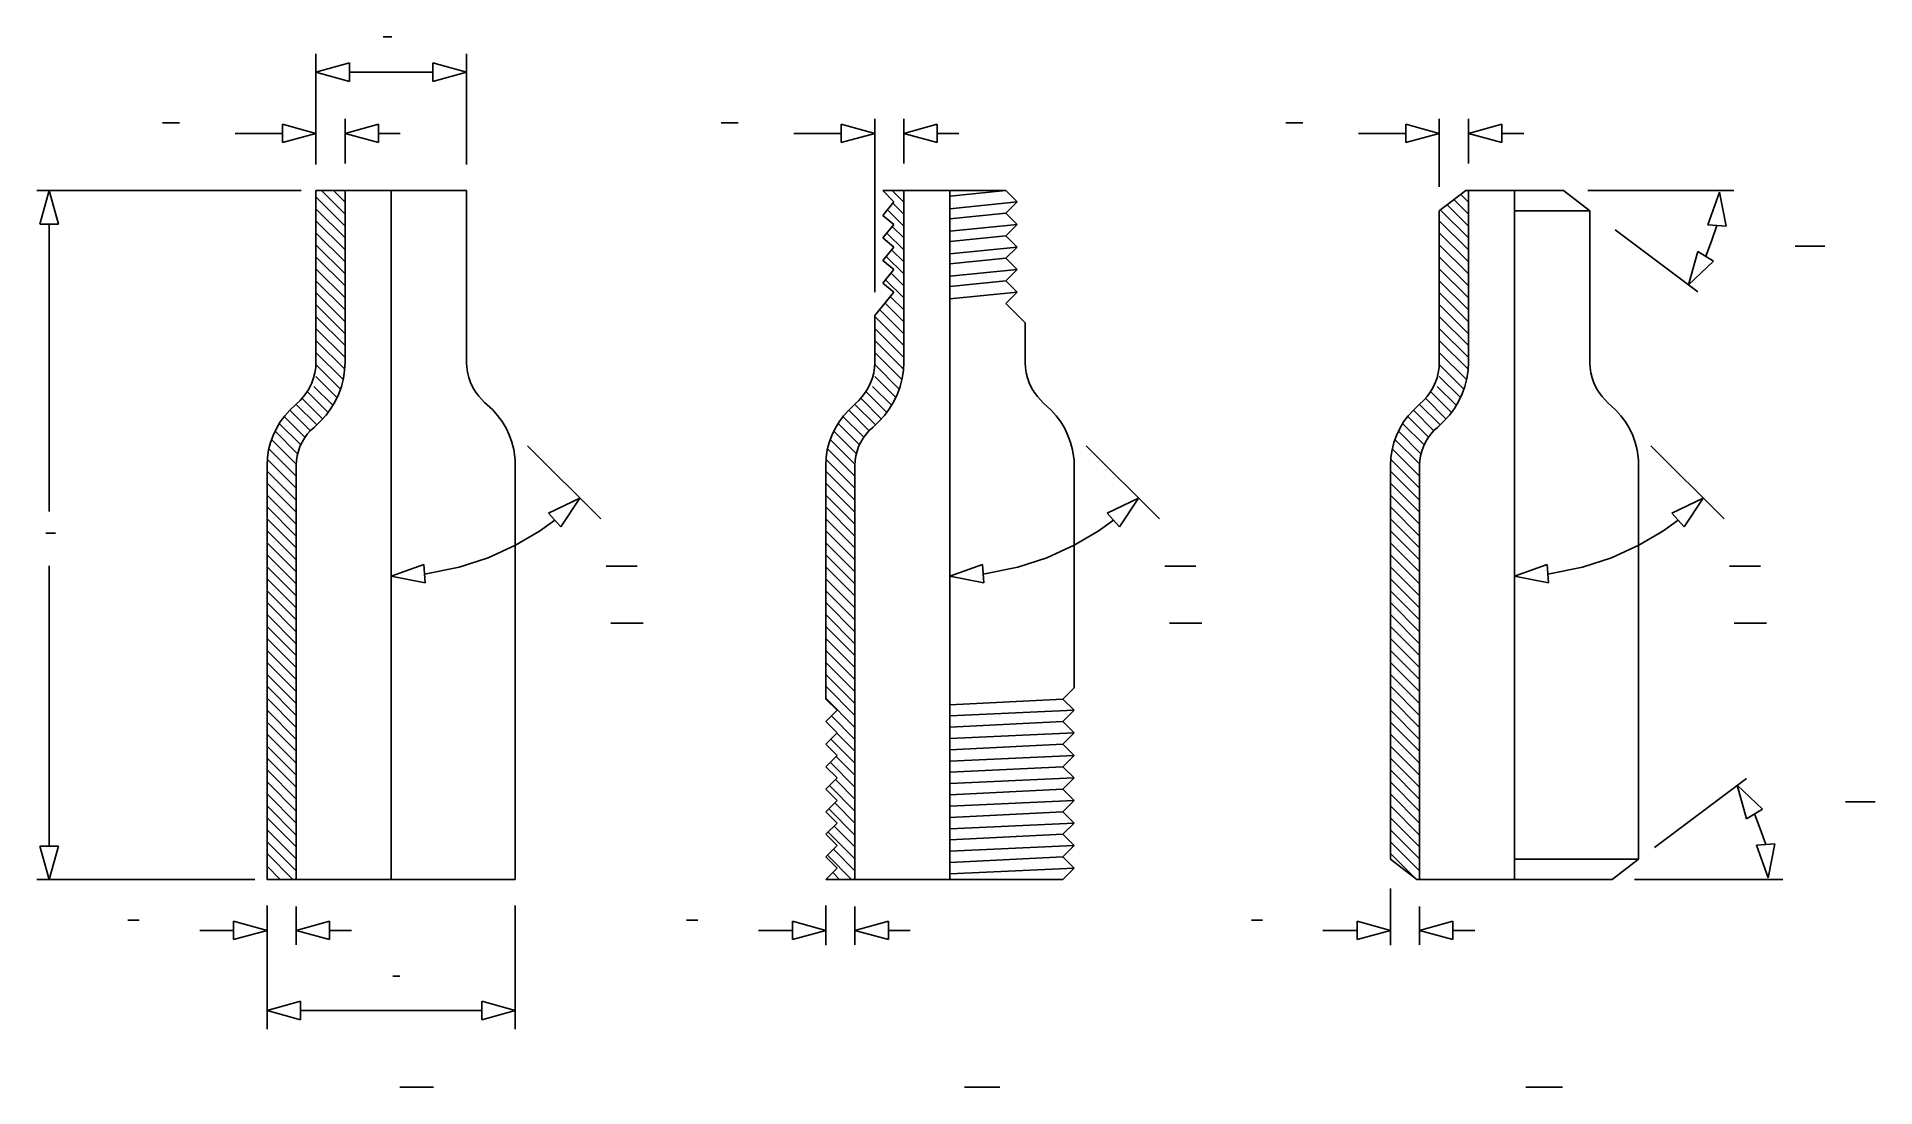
# Model space of a CAD drawing. Extents: x 272 to 1576, y 229 to 974.
import ezdxf

# ---------------------------------------------------------------- set-up
doc = ezdxf.new("R2010")
doc.units = 0
doc.header["$MEASUREMENT"] = 0
doc.layers.get('0').update_dxf_attribs({"linetype": 'CONTINUOUS'})
doc.layers.add('-1', color=7, linetype='CONTINUOUS')
doc.layers.add('1', color=7, linetype='CONTINUOUS')

msp = doc.modelspace()

# ---------------------------------------------------------------- linework, layer by layer
at = {"layer": '-1', "color": 2, "linetype": 'Continuous'}
for p, q in [((1519.3, 825.7), (1540.3, 825.7)), ((675.8, 598.4), (697.8, 598.4)), ((1072.1, 598.4), (1094.1, 598.4)), ((1472.7, 598.4), (1494.7, 598.4)), ((679.1, 558), (702.1, 558)), ((1075.4, 558), (1098.4, 558)), ((1475.9, 558), (1498.9, 558)), ((1555, 431.3), (1576, 431.3)), ((529.4, 228.7), (553.4, 228.7)), ((930.1, 228.7), (955.1, 228.7)), ((1328.2, 228.7), (1354.2, 228.7))]:
    msp.add_line(p, q, dxfattribs=at)
at = {"color": 4, "linetype": 'Continuous'}
for p, q in [((490.6, 848.3), (473.9, 865)), ((490.6, 856.8), (482.4, 865)), ((490.6, 856.8), (482.4, 865)), ((886.9, 856.8), (878.7, 865)), ((886.9, 856.8), (878.7, 865)), ((1287.4, 856.8), (1282, 862.2)), ((1287.4, 856.8), (1282, 862.2)), ((490.6, 839.9), (470, 860.5)), ((490.6, 831.4), (470, 852)), ((886.9, 839.9), (875.3, 851.4)), ((886.9, 848.3), (879.2, 856)), ((1287.4, 831.4), (1267.6, 851.2)), ((1287.4, 839.9), (1272.4, 854.9)), ((1287.4, 848.3), (1277.2, 858.6)), ((490.6, 822.9), (470, 843.5)), ((490.6, 814.4), (470, 835)), ((886.9, 822.9), (874.9, 834.9)), ((886.9, 831.4), (878.8, 839.5)), ((1287.4, 822.9), (1266.8, 843.5)), ((1287.4, 814.4), (1266.8, 835)), ((490.6, 805.9), (470, 826.5)), ((886.9, 814.4), (878.3, 823)), ((1287.4, 805.9), (1266.8, 826.5)), ((490.6, 797.4), (470, 818)), ((490.6, 788.9), (470, 809.5)), ((886.9, 805.9), (874.5, 818.3)), ((1287.4, 797.4), (1266.8, 818)), ((1287.4, 788.9), (1266.8, 809.5)), ((490.6, 780.5), (470, 801.1)), ((886.9, 788.9), (874, 801.8)), ((886.9, 797.4), (877.9, 806.4)), ((1287.4, 780.5), (1266.8, 801.1)), ((490.6, 772), (470, 792.6)), ((490.6, 763.5), (470, 784.1)), ((886.9, 772), (873.6, 785.3)), ((886.9, 780.5), (877.4, 789.9)), ((1287.4, 772), (1266.8, 792.6)), ((1287.4, 763.5), (1266.8, 784.1)), ((490.6, 755), (470, 775.6)), ((886.9, 755), (866.3, 775.6)), ((886.9, 763.5), (869.7, 780.7)), ((1287.4, 755), (1266.8, 775.6)), ((490.6, 746.5), (470, 767.1)), ((490.6, 738), (470, 758.6)), ((886.9, 746.5), (866.3, 767.1)), ((886.9, 738), (866.3, 758.6)), ((1287.4, 746.5), (1266.8, 767.1)), ((1287.4, 738), (1266.8, 758.6)), ((489.3, 730.9), (470, 750.1)), ((885.6, 730.9), (866.3, 750.1)), ((1286.1, 730.9), (1266.8, 750.1)), ((487.4, 724.2), (470, 741.7)), ((484.9, 718.2), (470, 733.2)), ((883.7, 724.2), (866.3, 741.7)), ((881.3, 718.2), (866.3, 733.2)), ((1284.2, 724.2), (1266.8, 741.7)), ((1281.8, 718.2), (1266.8, 733.2)), ((474.7, 703), (460, 717.7)), ((478.6, 707.6), (464.3, 721.9)), ((482, 712.7), (468.5, 726.1)), ((871, 703), (856.4, 717.7)), ((874.9, 707.6), (860.6, 721.9)), ((878.3, 712.7), (864.8, 726.1)), ((1271.5, 703), (1256.9, 717.7)), ((1275.4, 707.6), (1261.1, 721.9)), ((1278.8, 712.7), (1265.4, 726.1)), ((462.2, 690), (447.5, 704.7)), ((466.1, 694.6), (451.5, 709.2)), ((470.5, 698.7), (455.8, 713.4)), ((858.6, 690), (843.8, 704.7)), ((862.4, 694.6), (847.9, 709.2)), ((866.8, 698.7), (852.1, 713.4)), ((1259.1, 690), (1244.4, 704.7)), ((1262.9, 694.6), (1248.4, 709.2)), ((1267.3, 698.7), (1252.6, 713.4)), ((457, 678.3), (441, 694.3)), ((459.2, 684.6), (444, 699.8)), ((853.3, 678.3), (837.3, 694.3)), ((855.5, 684.6), (840.3, 699.8)), ((1253.8, 678.3), (1237.8, 694.3)), ((1256, 684.6), (1240.8, 699.8)), ((456, 662.3), (436.6, 681.7)), ((456, 670.8), (438.5, 688.3)), ((852.3, 662.3), (832.9, 681.7)), ((852.3, 670.8), (834.8, 688.3)), ((1252.8, 662.3), (1233.4, 681.7)), ((1252.9, 670.8), (1235.3, 688.3)), ((456, 645.3), (435.3, 666)), ((456, 653.8), (435.6, 674.3)), ((852.3, 645.3), (831.7, 666)), ((852.3, 653.8), (831.9, 674.3)), ((1252.8, 645.3), (1232.2, 666)), ((1252.8, 653.8), (1232.4, 674.3)), ((456, 636.8), (435.3, 657.5)), ((852.3, 636.8), (831.7, 657.5)), ((1252.8, 636.8), (1232.2, 657.5)), ((456, 628.4), (435.3, 649)), ((456, 619.9), (435.3, 640.5)), ((852.3, 628.4), (831.7, 649)), ((852.3, 619.9), (831.7, 640.5)), ((1252.8, 628.4), (1232.2, 649)), ((1252.8, 619.9), (1232.2, 640.5)), ((456, 611.4), (435.3, 632)), ((852.3, 611.4), (831.7, 632)), ((1252.8, 611.4), (1232.2, 632)), ((456, 602.9), (435.3, 623.6)), ((456, 594.4), (435.3, 615.1)), ((852.3, 602.9), (831.7, 623.6)), ((852.3, 594.4), (831.7, 615.1)), ((1252.8, 602.9), (1232.2, 623.6)), ((1252.8, 594.4), (1232.2, 615.1)), ((456, 585.9), (435.3, 606.6)), ((852.3, 585.9), (831.7, 606.6)), ((1252.8, 585.9), (1232.2, 606.6)), ((456, 577.4), (435.3, 598.1)), ((456, 569), (435.3, 589.6)), ((852.3, 577.4), (831.7, 598.1)), ((852.3, 569), (831.7, 589.6)), ((1252.8, 577.4), (1232.2, 598.1)), ((1252.8, 569), (1232.2, 589.6)), ((456, 560.5), (435.3, 581.1)), ((852.3, 560.5), (831.7, 581.1)), ((1252.8, 560.5), (1232.2, 581.1)), ((456, 552), (435.3, 572.6)), ((456, 543.5), (435.3, 564.2)), ((852.3, 552), (831.7, 572.6)), ((852.3, 543.5), (831.7, 564.2)), ((1252.8, 552), (1232.2, 572.6)), ((1252.8, 543.5), (1232.2, 564.2)), ((456, 535), (435.3, 555.7)), ((852.3, 535), (831.7, 555.7)), ((1252.8, 535), (1232.2, 555.7)), ((456, 526.5), (435.3, 547.2)), ((456, 518.1), (435.3, 538.7)), ((852.3, 526.5), (831.7, 547.2)), ((852.3, 518.1), (831.7, 538.7)), ((1252.8, 526.5), (1232.2, 547.2)), ((1252.8, 518.1), (1232.2, 538.7)), ((456, 509.6), (435.3, 530.2)), ((456, 501.1), (435.3, 521.7)), ((852.3, 509.6), (831.7, 530.2)), ((852.3, 501.1), (831.7, 521.7)), ((1252.8, 509.6), (1232.2, 530.2)), ((1252.8, 501.1), (1232.2, 521.7)), ((456, 492.6), (435.3, 513.3)), ((852.3, 492.6), (831.7, 513.3)), ((1252.8, 492.6), (1232.2, 513.3)), ((456, 484.1), (435.3, 504.8)), ((456, 475.6), (435.3, 496.3)), ((852.3, 484.1), (831.7, 504.8)), ((1252.8, 484.1), (1232.2, 504.8)), ((1252.8, 475.6), (1232.2, 496.3)), ((456, 467.1), (435.3, 487.8)), ((852.3, 475.6), (835.7, 492.2)), ((1252.8, 467.1), (1232.2, 487.8)), ((456, 458.7), (435.3, 479.3)), ((456, 450.2), (435.3, 470.8)), ((852.3, 458.7), (835.2, 475.8)), ((852.3, 467.1), (839.5, 480)), ((1252.8, 458.7), (1232.2, 479.3)), ((1252.8, 450.2), (1232.2, 470.8)), ((456, 441.7), (435.3, 462.3)), ((852.3, 441.7), (834.7, 459.3)), ((852.3, 450.2), (839, 463.5)), ((1252.8, 441.7), (1232.2, 462.3)), ((456, 433.2), (435.3, 453.9)), ((456, 424.7), (435.3, 445.4)), ((852.3, 433.2), (838.5, 447)), ((1252.8, 433.2), (1232.2, 453.9)), ((1252.8, 424.7), (1232.2, 445.4)), ((456, 416.2), (435.3, 436.9)), ((852.3, 424.7), (834.3, 442.8)), ((852.3, 416.2), (838, 430.5)), ((1252.8, 416.2), (1232.2, 436.9)), ((456, 407.7), (435.3, 428.4)), ((456, 399.3), (435.3, 419.9)), ((852.3, 407.7), (833.8, 426.3)), ((1252.8, 407.7), (1232.2, 428.4)), ((1252.8, 399.3), (1232.2, 419.9)), ((456, 390.8), (435.3, 411.4)), ((852.3, 390.8), (833.3, 409.8)), ((852.3, 399.3), (837.5, 414.1)), ((1252.8, 390.8), (1232.2, 411.4)), ((456, 382.3), (435.3, 402.9)), ((453.6, 376.2), (435.3, 394.5)), ((849.9, 376.2), (832.8, 393.3)), ((852.3, 382.3), (837, 397.6)), ((1252.8, 382.3), (1232.2, 402.9)), ((1248.9, 377.8), (1232.2, 394.5)), ((444.6, 376.2), (435.3, 385.5)), ((841.4, 376.2), (836.6, 381.1))]:
    msp.add_line(p, q, dxfattribs=at)
at = {"layer": '1', "color": 5, "linetype": 'Continuous'}
for p, q in [((517.7, 974.2), (523.7, 974.2)), ((361.1, 913.1), (373.1, 913.1)), ((757.4, 913.1), (769.4, 913.1)), ((1157.9, 913.1), (1169.9, 913.1)), ((278.3, 621.9), (285.3, 621.9)), ((336.6, 347.2), (344.6, 347.2)), ((732.9, 347.2), (740.9, 347.2)), ((1133.5, 347.2), (1141.5, 347.2)), ((524.4, 307.6), (529.4, 307.6))]:
    msp.add_line(p, q, dxfattribs=at)
at = {"layer": '1', "color": 3, "linetype": 'Continuous'}
for p, q in [((470, 883.5), (470, 962.1)), ((470, 949), (493.7, 955.6)), ((493.7, 955.6), (493.7, 942.5)), ((576.7, 949), (553, 955.6)), ((553, 942.5), (553, 955.6)), ((576.7, 883.5), (576.7, 962.1)), ((470, 949), (493.7, 942.5)), ((493.7, 949), (553, 949)), ((576.7, 949), (553, 942.5)), ((490.6, 884.3), (490.6, 915.9)), ((866.3, 793), (866.3, 915.9)), ((886.9, 884.3), (886.9, 915.9)), ((1266.8, 867.7), (1266.8, 915.9)), ((1287.4, 884.3), (1287.4, 915.9)), ((412.6, 905.6), (446.3, 905.6)), ((470, 905.6), (446.3, 912.2)), ((446.3, 899.1), (446.3, 912.2)), ((470, 905.6), (446.3, 899.1)), ((490.6, 905.6), (514.3, 912.2)), ((490.6, 905.6), (514.3, 899.1)), ((514.3, 912.2), (514.3, 899.1)), ((514.3, 905.6), (529.8, 905.6)), ((809, 905.6), (842.6, 905.6)), ((866.3, 905.6), (842.6, 912.2)), ((842.6, 899.1), (842.6, 912.2)), ((866.3, 905.6), (842.6, 899.1)), ((886.9, 905.6), (910.6, 912.2)), ((886.9, 905.6), (910.6, 899.1)), ((910.6, 912.2), (910.6, 899.1)), ((910.6, 905.6), (926.1, 905.6)), ((1209.5, 905.6), (1243.1, 905.6)), ((1266.8, 905.6), (1243.1, 912.2)), ((1243.1, 899.1), (1243.1, 912.2)), ((1266.8, 905.6), (1243.1, 899.1)), ((1287.4, 905.6), (1311.1, 912.2)), ((1287.4, 905.6), (1311.1, 899.1)), ((1311.1, 912.2), (1311.1, 899.1)), ((1311.1, 905.6), (1326.7, 905.6)), ((459.6, 865), (271.9, 865)), ((280.7, 865), (274.2, 841.3)), ((280.7, 865), (287.3, 841.3)), ((1372.1, 865), (1475.7, 865)), ((1465.5, 863.9), (1457.2, 840.7)), ((1465.5, 863.9), (1470.3, 839.7)), ((287.3, 841.3), (274.2, 841.3)), ((280.7, 841.3), (280.7, 637.4)), ((1450.1, 793.2), (1391.6, 837.3)), ((1470.3, 839.7), (1457.2, 840.7)), ((1463.7, 840.2), (1459.9, 829.2)), ((1443.5, 798.2), (1450.2, 821.8)), ((1450.2, 821.8), (1461.4, 815)), ((1459.9, 829.2), (1455.8, 818.4)), ((1443.5, 798.2), (1461.4, 815)), ((620, 684), (672, 632)), ((1016.4, 684), (1068.4, 632)), ((1416.9, 684), (1468.9, 632)), ((657.2, 646.8), (635, 636.2)), ((657.2, 646.8), (643.6, 626.3)), ((1053.5, 646.8), (1031.3, 636.2)), ((1053.5, 646.8), (1039.9, 626.3)), ((1454, 646.8), (1431.8, 636.2)), ((1454, 646.8), (1440.4, 626.3)), ((628.5, 623.3), (639.4, 631.2)), ((643.6, 626.3), (635, 636.2)), ((1024.8, 623.3), (1035.7, 631.2)), ((1039.9, 626.3), (1031.3, 636.2)), ((1425.3, 623.3), (1436.2, 631.2)), ((1440.4, 626.3), (1431.8, 636.2)), ((592.1, 604.5), (611.6, 613.4)), ((611.6, 613.4), (628.5, 623.3)), ((988.5, 604.5), (1007.9, 613.4)), ((1007.9, 613.4), (1024.8, 623.3)), ((1389, 604.5), (1408.4, 613.4)), ((1408.4, 613.4), (1425.3, 623.3)), ((571.6, 597.8), (592.1, 604.5)), ((967.9, 597.8), (988.5, 604.5)), ((1368.4, 597.8), (1389, 604.5)), ((280.7, 598.7), (280.7, 399.9)), ((523.3, 591.4), (546.5, 599.8)), ((523.3, 591.4), (547.5, 586.7)), ((546.5, 599.8), (547.5, 586.7)), ((547, 592.9), (571.6, 597.8)), ((919.7, 591.4), (942.8, 599.8)), ((919.7, 591.4), (943.8, 586.7)), ((942.8, 599.8), (943.8, 586.7)), ((943.3, 592.9), (967.9, 597.8)), ((1320.2, 591.4), (1343.3, 599.8)), ((1320.2, 591.4), (1344.3, 586.7)), ((1343.3, 599.8), (1344.3, 586.7)), ((1343.9, 592.9), (1368.4, 597.8)), ((1484.7, 447.9), (1419.5, 398.8)), ((1478.2, 443), (1484.8, 419.3)), ((1478.2, 443), (1496, 426.1)), ((1484.8, 419.3), (1496, 426.1)), ((1494.5, 412), (1490.4, 422.7)), ((1498.4, 401), (1494.5, 412)), ((280.7, 376.2), (274.2, 399.9)), ((274.2, 399.9), (287.3, 399.9)), ((280.7, 376.2), (287.3, 399.9)), ((1504.9, 401.4), (1491.8, 400.5)), ((1500.1, 377.3), (1491.8, 400.5)), ((1500.1, 377.3), (1504.9, 401.4)), ((426.6, 376.2), (271.9, 376.2)), ((1232.2, 369.8), (1232.2, 329.5)), ((1405.3, 376.2), (1510.4, 376.2)), ((435.3, 357.7), (435.3, 270)), ((455.9, 356.9), (455.9, 329.8)), ((611.3, 357.7), (611.3, 270)), ((831.7, 357.8), (831.7, 329.5)), ((852.3, 356.9), (852.3, 329.8)), ((1252.8, 356.9), (1252.8, 329.8)), ((387.5, 340), (411.6, 340)), ((435.3, 340), (411.6, 346.6)), ((411.6, 333.5), (411.6, 346.6)), ((435.3, 340), (411.6, 333.5)), ((455.9, 340), (479.7, 346.6)), ((455.9, 340), (479.7, 333.5)), ((479.7, 346.6), (479.7, 333.5)), ((479.7, 340), (495.2, 340)), ((783.8, 340), (807.9, 340)), ((831.7, 340), (807.9, 346.6)), ((807.9, 333.5), (807.9, 346.6)), ((831.7, 340), (807.9, 333.5)), ((852.3, 340), (876, 346.6)), ((852.3, 340), (876, 333.5)), ((876, 346.6), (876, 333.5)), ((876, 340), (891.5, 340)), ((1184.3, 340), (1208.5, 340)), ((1232.2, 340), (1208.5, 346.6)), ((1208.5, 333.5), (1208.5, 346.6)), ((1232.2, 340), (1208.5, 333.5)), ((1252.8, 340), (1276.5, 346.6)), ((1252.8, 340), (1276.5, 333.5)), ((1276.5, 346.6), (1276.5, 333.5)), ((1276.5, 340), (1292, 340)), ((435.3, 283.2), (459.1, 289.7)), ((459.1, 289.7), (459.1, 276.6)), ((611.3, 283.2), (587.6, 289.7)), ((587.6, 276.6), (587.6, 289.7)), ((435.3, 283.2), (459.1, 276.6)), ((459.1, 283.2), (587.6, 283.2)), ((611.3, 283.2), (587.6, 276.6))]:
    msp.add_line(p, q, dxfattribs=at)
at = {"layer": '1', "color": 7, "linetype": 'Continuous'}
for p, q in [((576.7, 865), (470, 865)), ((470, 742.9), (470, 865)), ((490.6, 743.4), (490.6, 865)), ((523.3, 865), (523.3, 376.2)), ((576.7, 742.9), (576.7, 865)), ((959.3, 865), (872, 865)), ((880, 857), (872, 865)), ((886.9, 743.4), (886.9, 865)), ((919.7, 865), (919.7, 376.2)), ((959.3, 865), (919.7, 861)), ((967.3, 857), (959.3, 865)), ((1285.6, 865), (1266.8, 850.6)), ((1354.8, 865), (1285.6, 865)), ((1287.4, 743.4), (1287.4, 865)), ((1320.2, 865), (1320.2, 376.2)), ((1354.8, 865), (1373.5, 850.6)), ((872, 847.4), (880, 857)), ((959.3, 849), (919.7, 845)), ((959.3, 849), (967.3, 857)), ((967.3, 841), (959.3, 849)), ((1266.8, 742.9), (1266.8, 850.6)), ((1373.5, 850.6), (1320.2, 850.6)), ((1373.5, 742.9), (1373.5, 850.6)), ((880, 841), (872, 847.4)), ((872, 831.4), (880, 841)), ((959.3, 833), (967.3, 841)), ((880, 825), (872, 831.4)), ((872, 815.4), (880, 825)), ((959.3, 833), (919.7, 829)), ((967.3, 825), (959.3, 833)), ((959.3, 817), (967.3, 825)), ((880, 809), (872, 815.4)), ((872, 799.4), (880, 809)), ((959.3, 817), (919.7, 813)), ((967.3, 809), (959.3, 817)), ((959.3, 801), (967.3, 809)), ((880, 793), (872, 799.4)), ((959.3, 801), (919.7, 797)), ((967.3, 793), (959.3, 801)), ((866.3, 776.5), (880, 793)), ((959.3, 785), (967.3, 793)), ((973, 771.3), (959.3, 785)), ((866.3, 742.9), (866.3, 776.5)), ((973, 742.9), (973, 771.3)), ((490.3, 737.5), (490.6, 743.4)), ((886.7, 737.5), (886.9, 743.4)), ((1287.2, 737.5), (1287.5, 743.4)), ((467.1, 728.5), (468.3, 732.1)), ((468.3, 732.1), (469.3, 735.8)), ((469.3, 735.8), (469.8, 739.6)), ((469.8, 739.6), (470, 742.9)), ((488.1, 726.1), (489.5, 731.8)), ((489.5, 731.8), (490.3, 737.5)), ((576.7, 743.2), (576.7, 743.2)), ((576.9, 739.9), (576.7, 742.9)), ((577.4, 736.1), (576.9, 739.9)), ((578.4, 732.4), (577.4, 736.1)), ((579.6, 728.9), (578.4, 732.4)), ((863.4, 728.5), (864.7, 732.1)), ((864.7, 732.1), (865.6, 735.8)), ((865.6, 735.8), (866.1, 739.6)), ((866.1, 739.6), (866.3, 742.9)), ((884.4, 726.1), (885.8, 731.8)), ((885.8, 731.8), (886.7, 737.5)), ((973.2, 739.6), (973, 742.9)), ((973.7, 735.8), (973.2, 739.6)), ((974.7, 732.1), (973.7, 735.8)), ((975.9, 728.5), (974.7, 732.1)), ((1263.9, 728.5), (1265.2, 732.1)), ((1265.2, 732.1), (1266.1, 735.8)), ((1266.1, 735.8), (1266.7, 739.6)), ((1266.7, 739.6), (1266.8, 742.9)), ((1284.9, 726.1), (1286.3, 731.8)), ((1286.3, 731.8), (1287.2, 737.5)), ((1373.7, 739.6), (1373.5, 742.9)), ((1374.3, 735.8), (1373.7, 739.6)), ((1375.2, 732.1), (1374.3, 735.8)), ((1376.5, 728.5), (1375.2, 732.1)), ((458.7, 716), (461.2, 718.8)), ((461.2, 718.8), (463.5, 721.9)), ((463.5, 721.9), (465.4, 725.1)), ((465.4, 725.1), (467.1, 728.5)), ((483.6, 715.4), (486.1, 720.7)), ((486.1, 720.7), (488.1, 726.1)), ((581.3, 725.4), (579.6, 728.9)), ((583.2, 722.2), (581.3, 725.4)), ((585.5, 719.1), (583.2, 722.2)), ((589.5, 714.7), (585.5, 719.1)), ((855, 716), (857.5, 718.8)), ((857.5, 718.8), (859.8, 721.9)), ((859.8, 721.9), (861.7, 725.1)), ((861.7, 725.1), (863.4, 728.5)), ((879.9, 715.4), (882.4, 720.7)), ((882.4, 720.7), (884.4, 726.1)), ((977.6, 725.1), (975.9, 728.5)), ((979.5, 721.9), (977.6, 725.1)), ((981.8, 718.8), (979.5, 721.9)), ((985.8, 714.4), (981.8, 718.8)), ((1255.5, 716), (1258.1, 718.8)), ((1258.1, 718.8), (1260.3, 721.9)), ((1260.3, 721.9), (1262.3, 725.1)), ((1262.3, 725.1), (1263.9, 728.5)), ((1280.5, 715.4), (1283, 720.7)), ((1283, 720.7), (1284.9, 726.1)), ((1378.1, 725.1), (1376.5, 728.5)), ((1380, 721.9), (1378.1, 725.1)), ((1382.3, 718.8), (1380, 721.9)), ((1386.3, 714.4), (1382.3, 718.8)), ((447.9, 705.2), (444.7, 700.9)), ((451.5, 709.3), (447.9, 705.2)), ((455.9, 713.4), (451.5, 709.3)), ((455.9, 713.4), (458.7, 716)), ((473.3, 701.4), (477.2, 705.7)), ((477.2, 705.7), (480.6, 710.4)), ((480.6, 710.4), (483.6, 715.4)), ((589.5, 714.7), (595.1, 709.6)), ((595.1, 709.6), (598.8, 705.5)), ((598.8, 705.5), (602, 701.2)), ((844.2, 705.2), (841, 700.9)), ((847.9, 709.3), (844.2, 705.2)), ((852.2, 713.4), (847.9, 709.3)), ((852.2, 713.4), (855, 716)), ((869.6, 701.4), (873.5, 705.7)), ((873.5, 705.7), (876.9, 710.4)), ((876.9, 710.4), (879.9, 715.4)), ((985.8, 714.4), (991.5, 709.3)), ((991.5, 709.3), (995.1, 705.2)), ((995.1, 705.2), (998.3, 700.9)), ((1244.7, 705.2), (1241.5, 700.9)), ((1248.4, 709.3), (1244.7, 705.2)), ((1252.7, 713.4), (1248.4, 709.3)), ((1252.7, 713.4), (1255.5, 716)), ((1270.1, 701.4), (1274, 705.7)), ((1274, 705.7), (1277.5, 710.4)), ((1277.5, 710.4), (1280.5, 715.4)), ((1386.3, 714.4), (1392, 709.3)), ((1392, 709.3), (1395.6, 705.2)), ((1395.6, 705.2), (1398.9, 700.9)), ((439.6, 691.3), (437.7, 686.2)), ((441.9, 696.2), (439.6, 691.3)), ((444.7, 700.9), (441.9, 696.2)), ((463.8, 692.2), (461.8, 689.4)), ((466.1, 694.7), (463.8, 692.2)), ((468.7, 697), (466.1, 694.7)), ((473.3, 701.4), (468.7, 697)), ((602, 701.2), (604.8, 696.5)), ((604.8, 696.5), (607.1, 691.6)), ((607.1, 691.6), (608.9, 686.5)), ((835.9, 691.3), (834.1, 686.2)), ((838.2, 696.2), (835.9, 691.3)), ((841, 700.9), (838.2, 696.2)), ((860.2, 692.2), (858.1, 689.4)), ((862.5, 694.7), (860.2, 692.2)), ((865, 697), (862.5, 694.7)), ((869.6, 701.4), (865, 697)), ((998.3, 700.9), (1001.1, 696.2)), ((1001.1, 696.2), (1003.4, 691.3)), ((1003.4, 691.3), (1005.3, 686.2)), ((1236.4, 691.3), (1234.6, 686.2)), ((1238.7, 696.2), (1236.4, 691.3)), ((1241.5, 700.9), (1238.7, 696.2)), ((1260.7, 692.2), (1258.7, 689.4)), ((1263, 694.7), (1260.7, 692.2)), ((1265.5, 697), (1263, 694.7)), ((1270.1, 701.4), (1265.5, 697)), ((1398.9, 700.9), (1401.6, 696.2)), ((1401.6, 696.2), (1404, 691.3)), ((1404, 691.3), (1405.8, 686.2)), ((436.4, 681), (435.6, 675.6)), ((437.7, 686.2), (436.4, 681)), ((457.5, 680.2), (456.7, 676.9)), ((458.6, 683.4), (457.5, 680.2)), ((460.1, 686.5), (458.6, 683.4)), ((461.8, 689.4), (460.1, 686.5)), ((608.9, 686.5), (610.3, 681.3)), ((610.3, 681.3), (611.3, 674)), ((832.7, 681), (831.9, 675.6)), ((834.1, 686.2), (832.7, 681)), ((853.8, 680.2), (853, 676.9)), ((854.9, 683.4), (853.8, 680.2)), ((856.4, 686.5), (854.9, 683.4)), ((858.1, 689.4), (856.4, 686.5)), ((1005.3, 686.2), (1006.6, 681)), ((1006.6, 681), (1007.7, 673.7)), ((1233.3, 681), (1232.5, 675.6)), ((1234.6, 686.2), (1233.3, 681)), ((1254.3, 680.2), (1253.5, 676.9)), ((1255.5, 683.4), (1254.3, 680.2)), ((1256.9, 686.5), (1255.5, 683.4)), ((1258.7, 689.4), (1256.9, 686.5)), ((1405.8, 686.2), (1407.1, 681)), ((1407.1, 681), (1408.2, 673.7)), ((435.6, 675.6), (435.3, 669.8)), ((435.3, 376.2), (435.3, 669.8)), ((456.2, 673.6), (456, 670.4)), ((456, 376.2), (456, 670.4)), ((456.7, 676.9), (456.2, 673.6)), ((611.3, 376.2), (611.3, 673.7)), ((831.9, 675.6), (831.7, 669.8)), ((831.7, 504.2), (831.7, 669.8)), ((852.5, 673.6), (852.3, 670.4)), ((852.3, 376.2), (852.3, 670.4)), ((853, 676.9), (852.5, 673.6)), ((1007.7, 512.2), (1007.7, 673.7)), ((1232.5, 675.6), (1232.2, 669.8)), ((1232.2, 390.6), (1232.2, 669.8)), ((1253, 673.6), (1252.8, 670.4)), ((1252.8, 376.2), (1252.8, 670.4)), ((1253.5, 676.9), (1253, 673.6)), ((1408.2, 390.6), (1408.2, 673.7)), ((1007.7, 512.2), (999.7, 504.2)), ((831.7, 504.2), (839.7, 496.2)), ((839.7, 496.2), (831.7, 488.2)), ((999.7, 504.2), (919.7, 500.2)), ((999.7, 504.2), (1007.7, 496.2)), ((1007.7, 496.2), (999.7, 488.2)), ((831.7, 488.2), (839.7, 480.2)), ((919.7, 484.2), (999.7, 488.2)), ((999.7, 488.2), (1007.7, 480.2)), ((839.7, 480.2), (831.7, 472.2)), ((831.7, 472.2), (839.7, 464.2)), ((999.7, 472.2), (919.7, 468.2)), ((1007.7, 480.2), (999.7, 472.2)), ((999.7, 472.2), (1007.7, 464.2)), ((839.7, 464.2), (831.7, 456.2)), ((1007.7, 464.2), (999.7, 456.2)), ((831.7, 456.2), (839.7, 448.2)), ((839.7, 448.2), (831.7, 440.2)), ((919.7, 452.2), (999.7, 456.2)), ((999.7, 456.2), (1007.7, 448.2)), ((1007.7, 448.2), (999.7, 440.2)), ((831.7, 440.2), (839.7, 432.2)), ((839.7, 432.2), (831.7, 424.2)), ((999.7, 440.2), (919.7, 436.2)), ((999.7, 440.2), (1007.7, 432.2)), ((1007.7, 432.2), (999.7, 424.2)), ((831.7, 424.2), (839.7, 416.2)), ((919.7, 420.2), (999.7, 424.2)), ((999.7, 424.2), (1007.7, 416.2)), ((839.7, 416.2), (831.7, 408.2)), ((831.7, 408.2), (839.7, 400.2)), ((999.7, 408.2), (919.7, 404.2)), ((1007.7, 416.2), (999.7, 408.2)), ((999.7, 408.2), (1007.7, 400.2)), ((839.7, 400.2), (831.7, 392.2)), ((831.7, 392.2), (839.7, 384.2)), ((919.7, 388.2), (999.7, 392.2)), ((1007.7, 400.2), (999.7, 392.2)), ((999.7, 392.2), (1007.7, 384.2)), ((839.7, 384.2), (831.7, 376.2)), ((1007.7, 384.2), (999.7, 376.2)), ((1250.9, 376.2), (1232.2, 390.6)), ((1408.2, 390.6), (1320.2, 390.6)), ((1389.4, 376.2), (1408.2, 390.6)), ((611.3, 376.2), (435.3, 376.2)), ((999.7, 376.2), (831.7, 376.2)), ((1389.4, 376.2), (1250.9, 376.2))]:
    msp.add_line(p, q, dxfattribs=at)
at = {"layer": '1', "color": 4, "linetype": 'Continuous'}
for p, q in [((967.3, 857), (919.7, 852.2)), ((967.3, 841), (919.7, 836.2)), ((967.3, 825), (919.7, 820.2)), ((967.3, 809), (919.7, 804.2)), ((967.3, 793), (919.7, 788.2)), ((919.7, 492.2), (1007.7, 496.2)), ((919.7, 476.2), (1007.7, 480.2)), ((919.7, 460.2), (1007.7, 464.2)), ((919.7, 444.2), (1007.7, 448.2)), ((919.7, 428.2), (1007.7, 432.2)), ((919.7, 412.2), (1007.7, 416.2)), ((919.7, 396.2), (1007.7, 400.2)), ((919.7, 380.2), (1007.7, 384.2))]:
    msp.add_line(p, q, dxfattribs=at)

doc.saveas('drawing.dxf')
